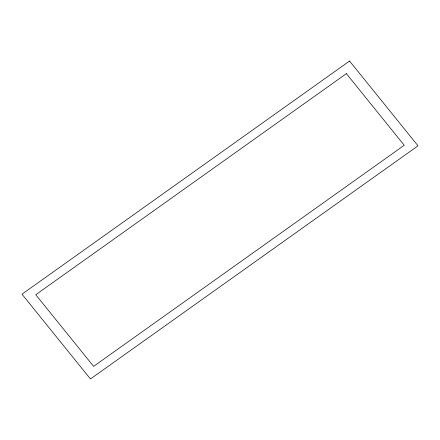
<?xml version="1.0" encoding="UTF-8"?>
<svg xmlns="http://www.w3.org/2000/svg" width="440" height="440" viewBox="0 0 440 440"><rect width="100%" height="100%" fill="white"/><g stroke="black" fill="none" stroke-linecap="round" stroke-linejoin="round"><path stroke-width="0.66" d="M349.553 61.034L22 294.184L90.448 378.966L418 145.816L349.553 61.034M346.395 73.629L35.767 294.729L93.605 366.372L404.234 145.272L346.395 73.629"/></g></svg>
